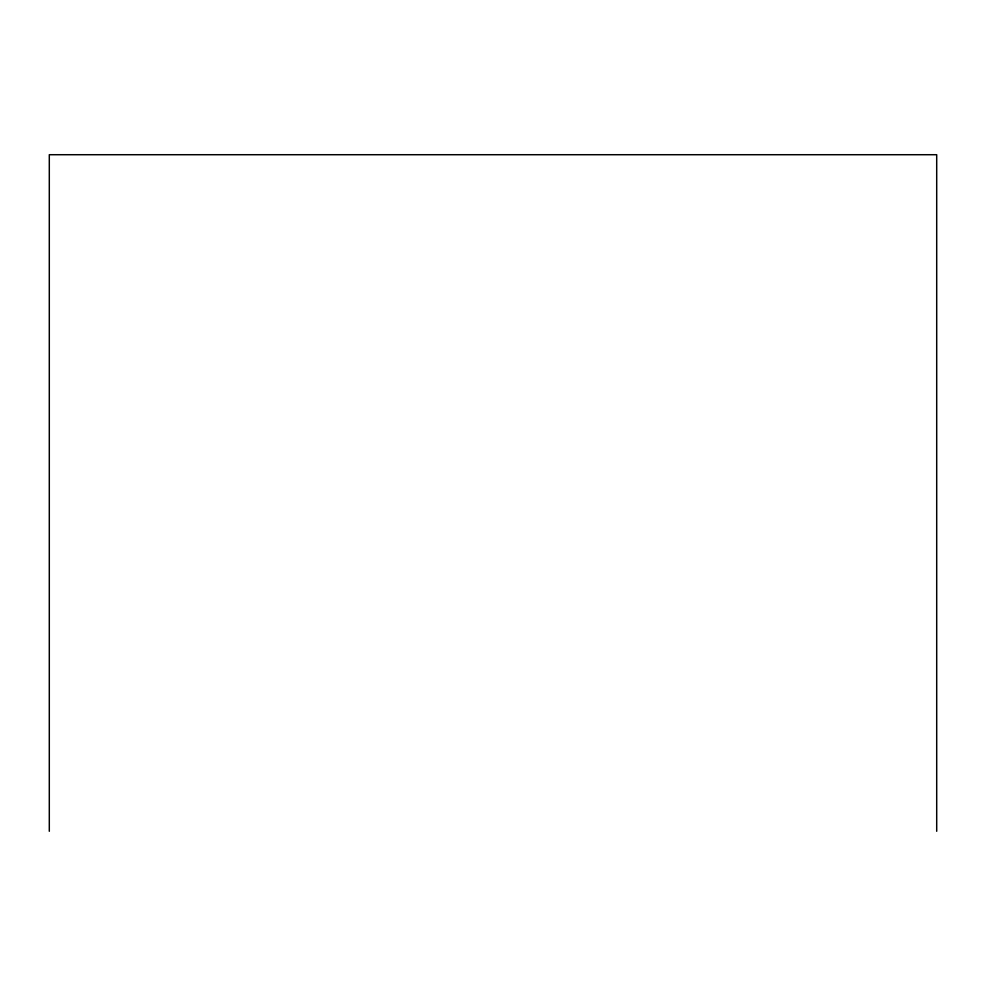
<?xml version="1.0" encoding="UTF-8"?>
<svg xmlns="http://www.w3.org/2000/svg" width="986" height="986" viewBox="0 0 986 986"><rect width="100%" height="100%" fill="white"/><g stroke="black" fill="none" stroke-linecap="round" stroke-linejoin="round"><path stroke-width="1.48" d="M936.7 831.284L936.7 154.716L49.3 154.716L49.3 831.284"/></g></svg>
